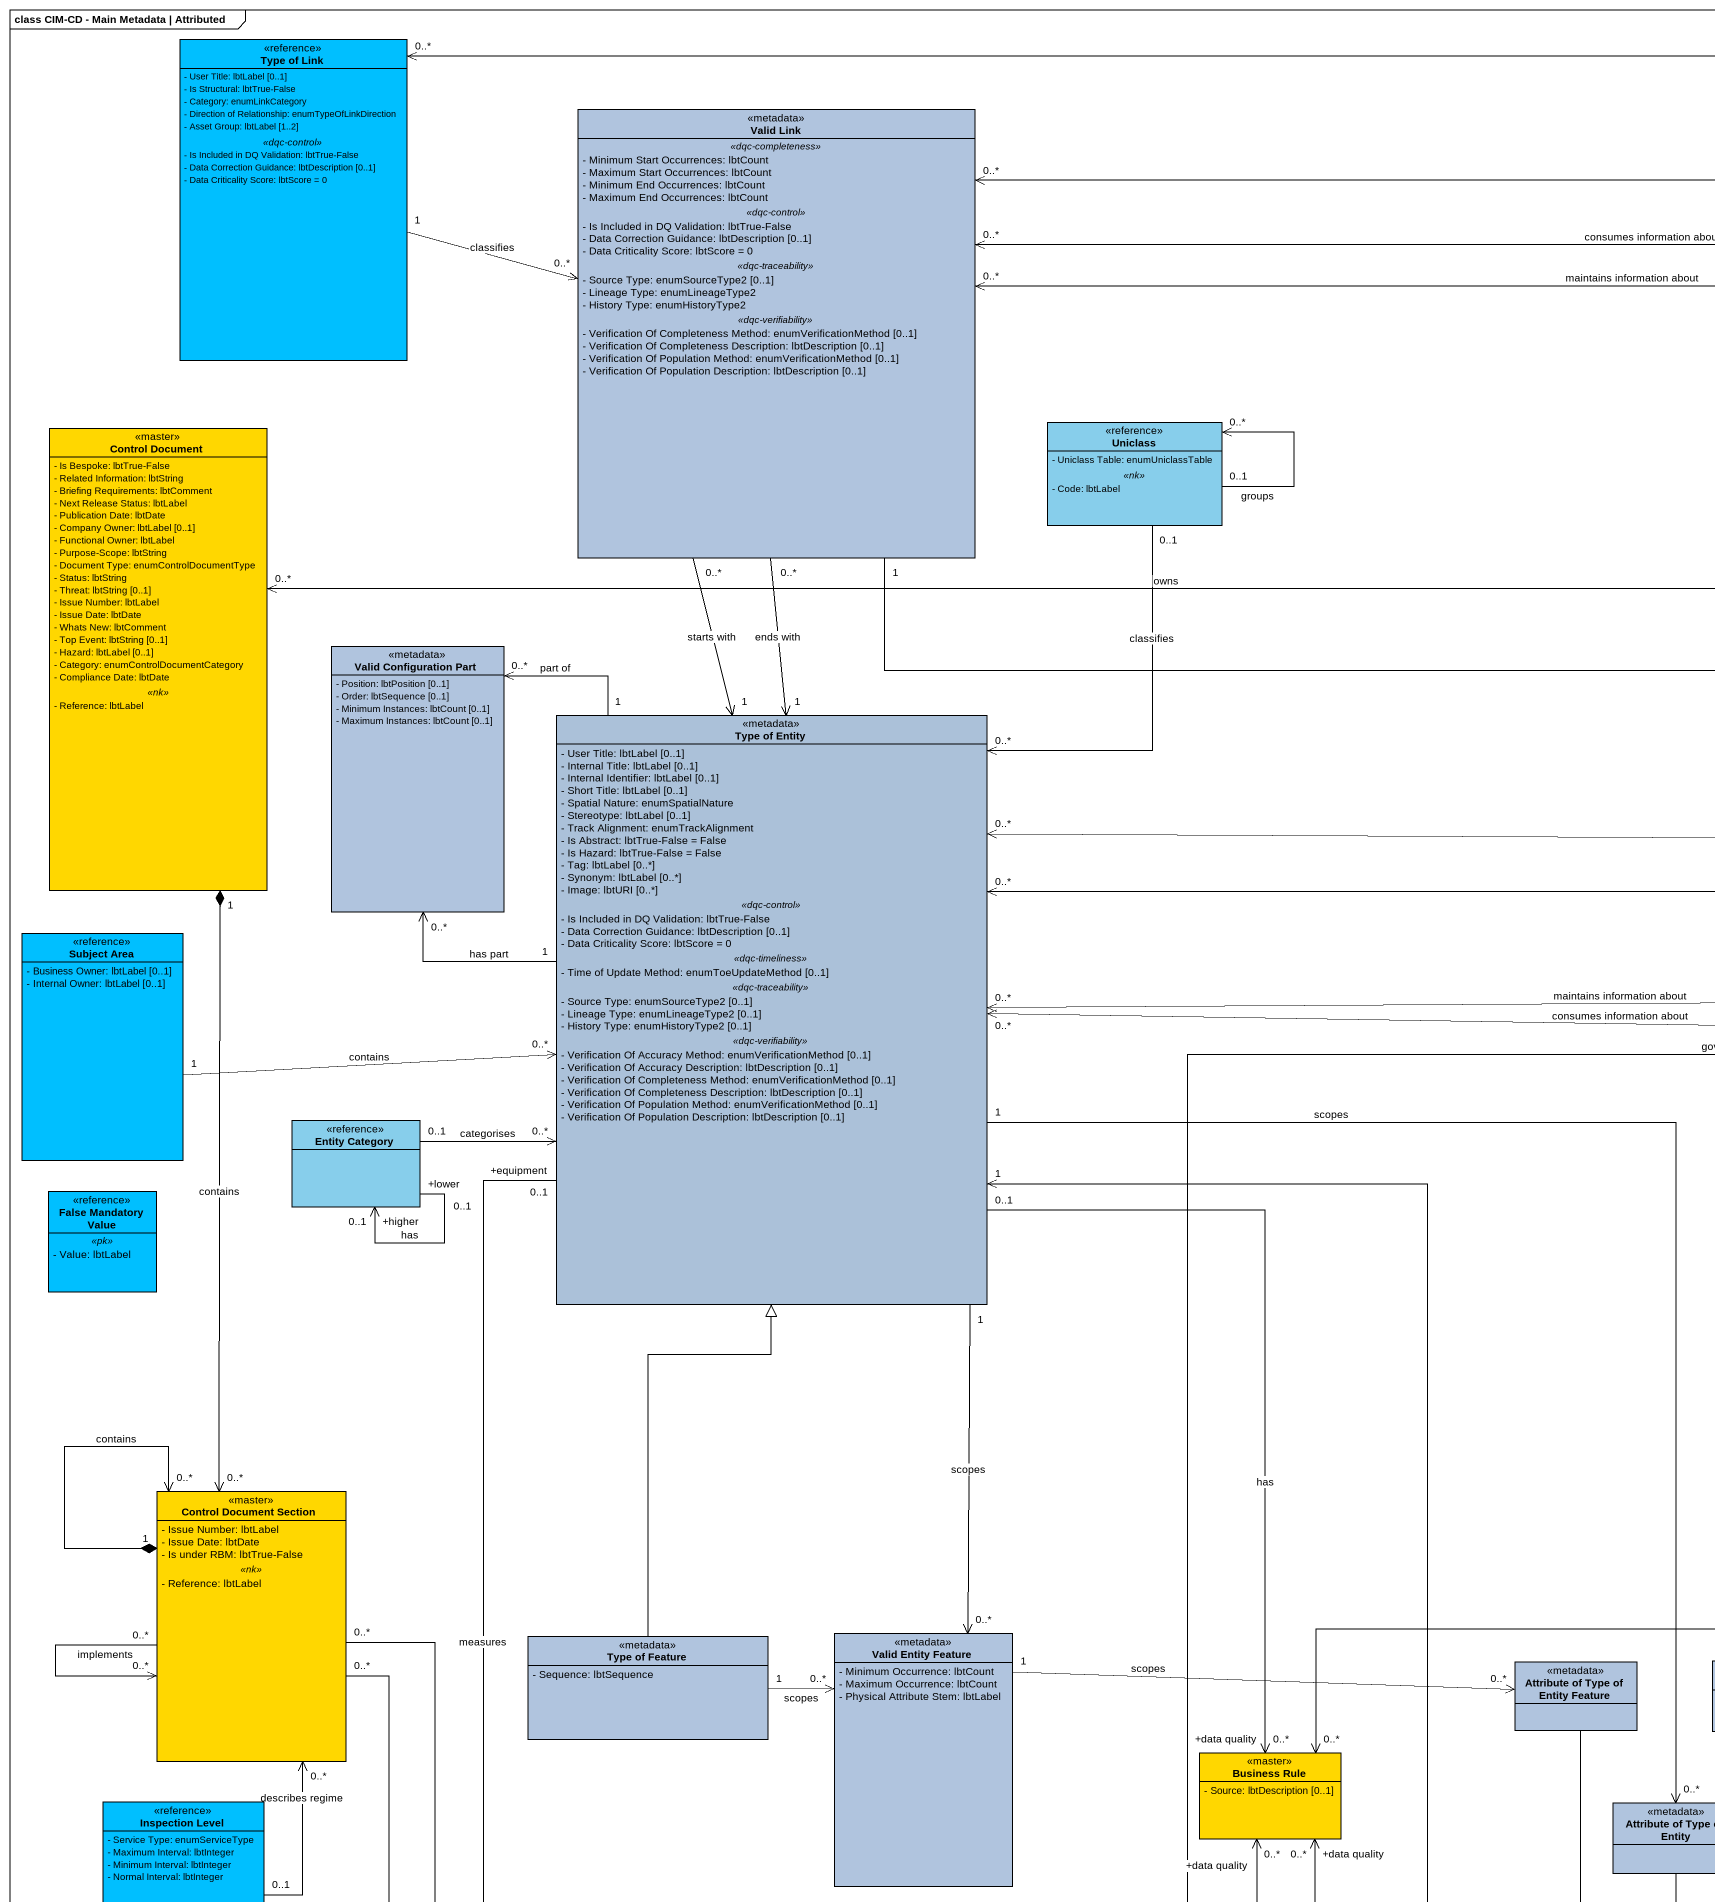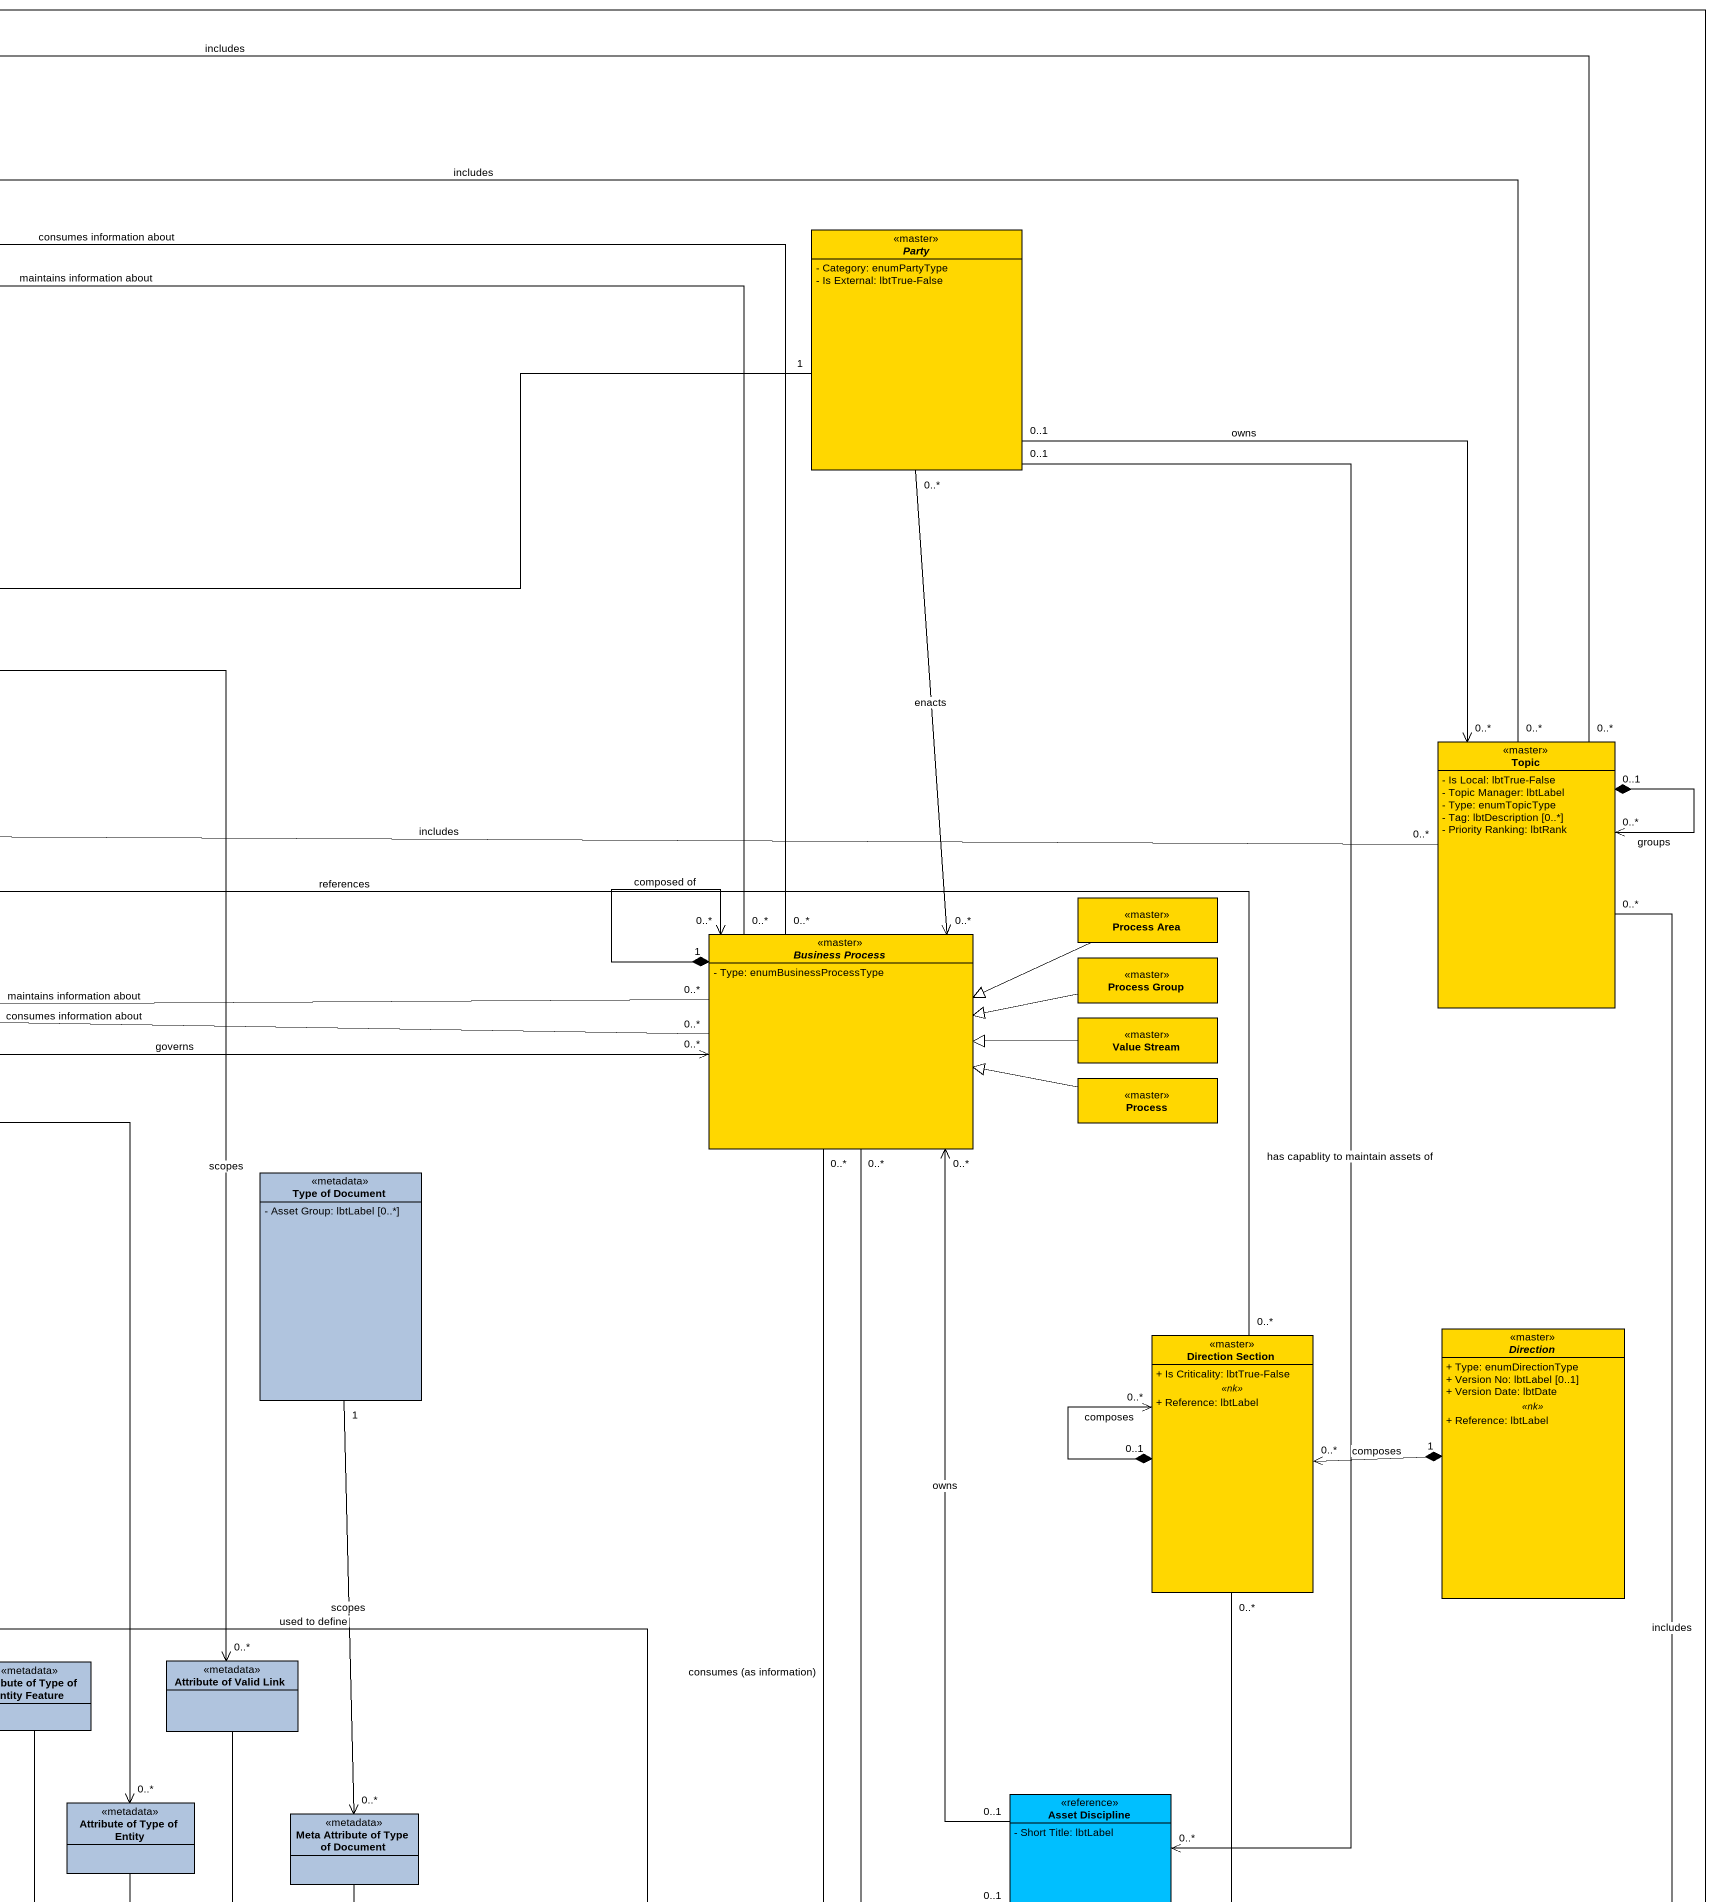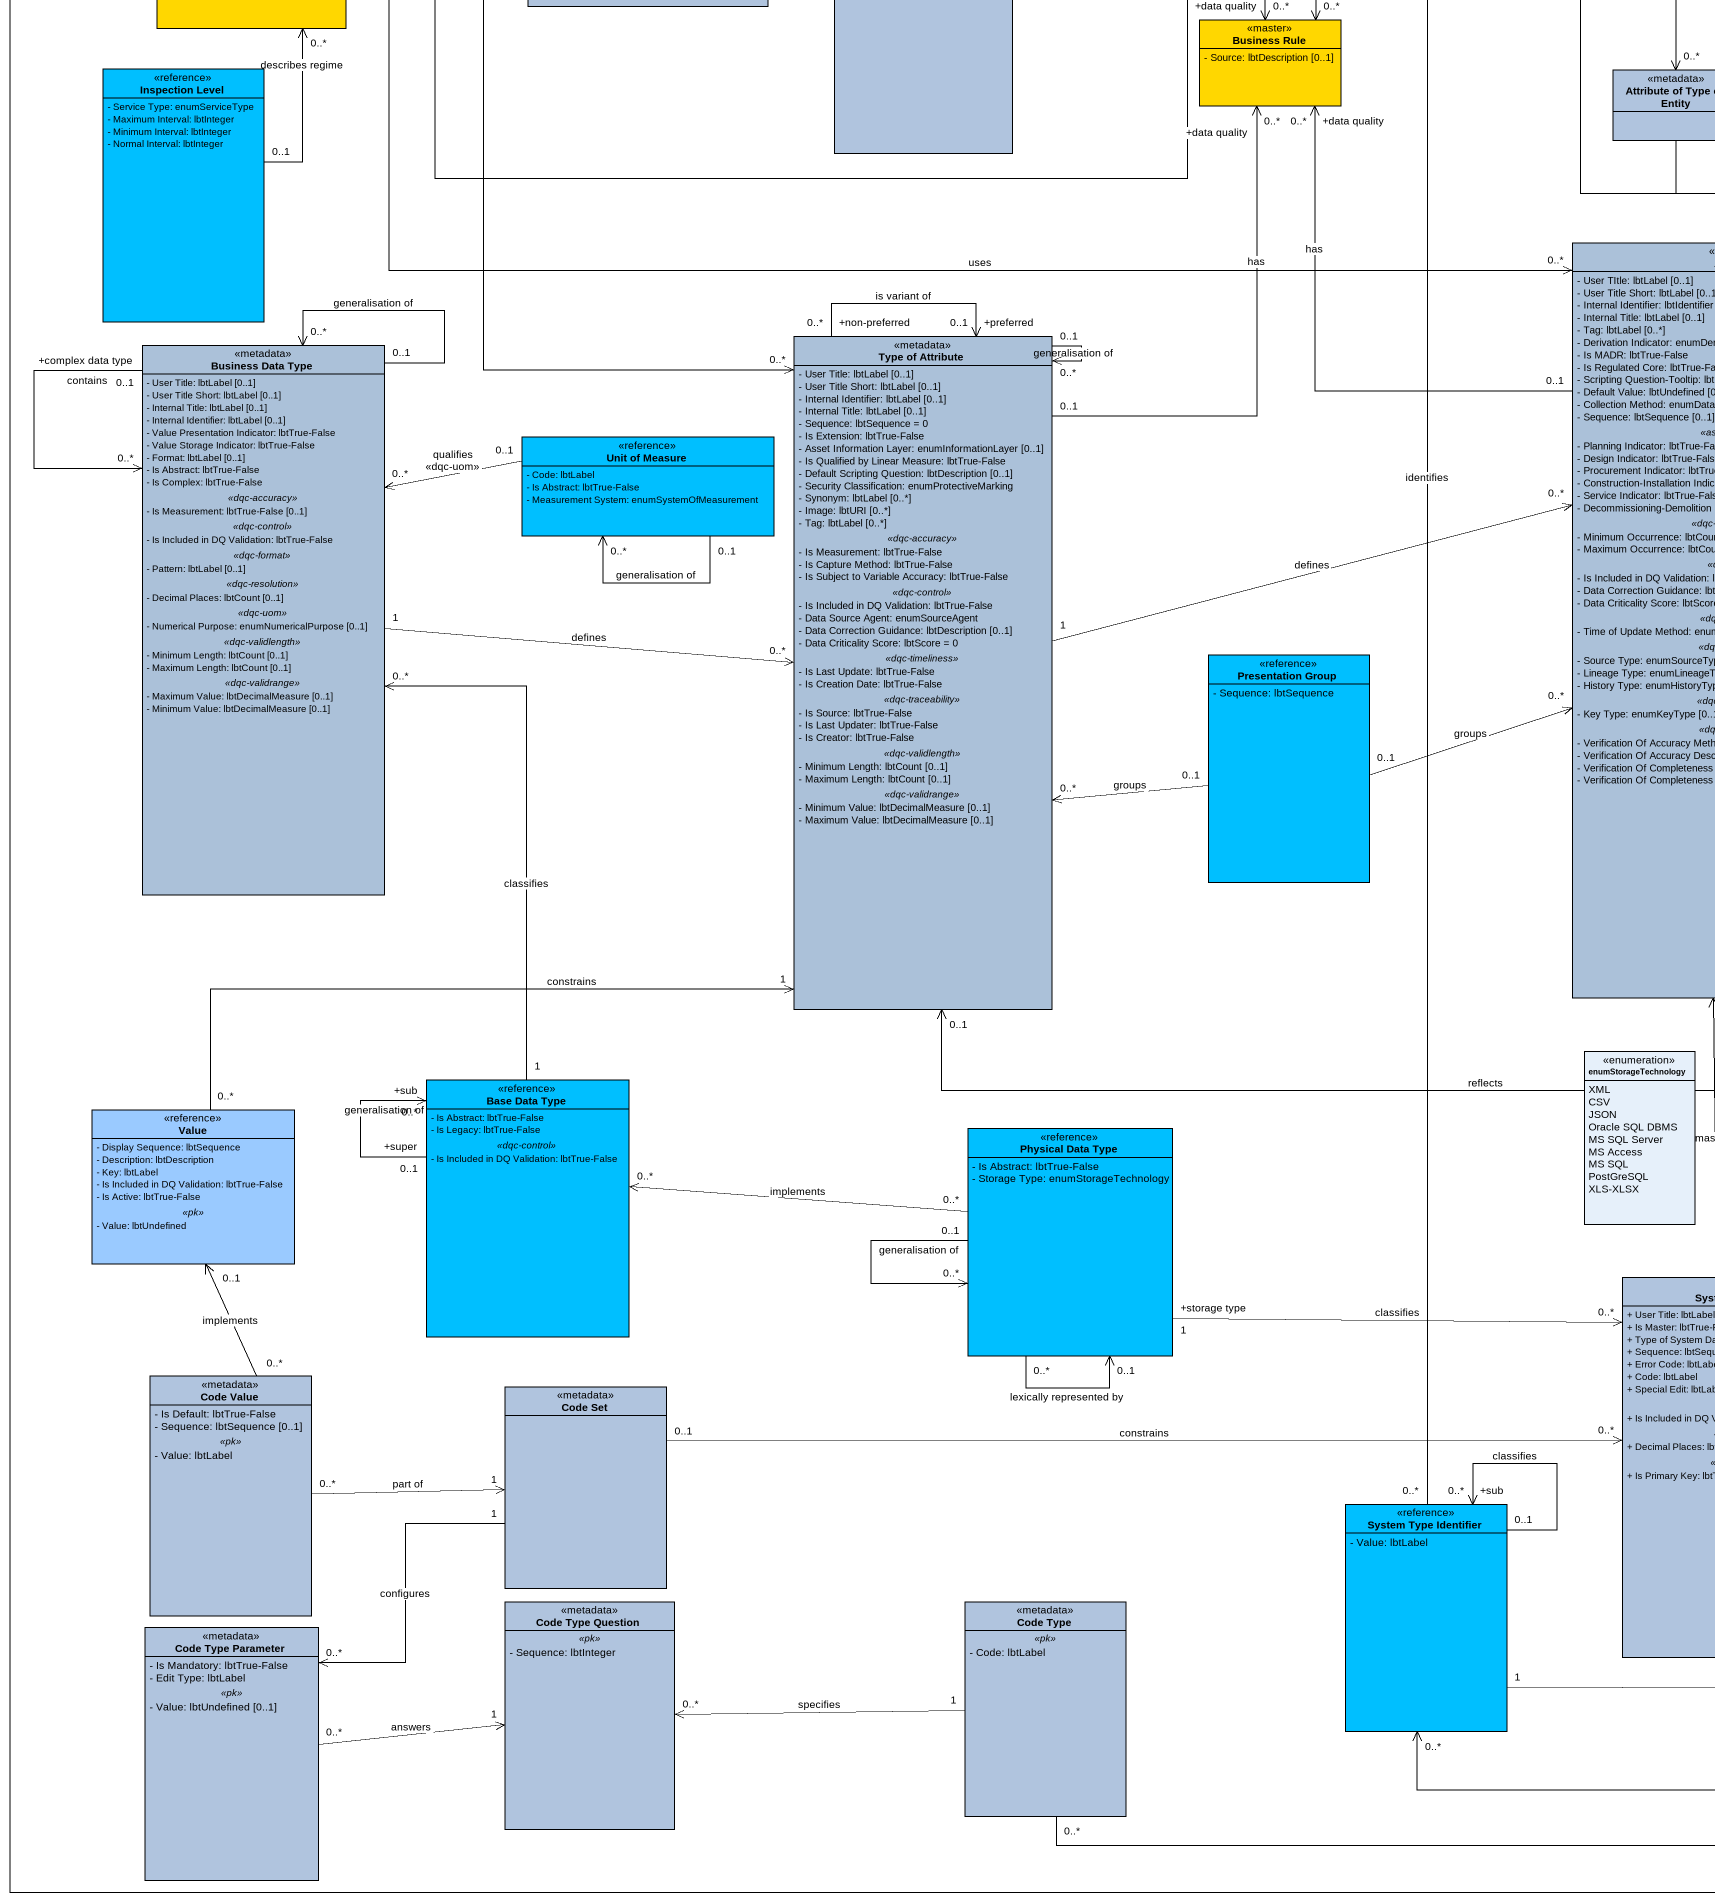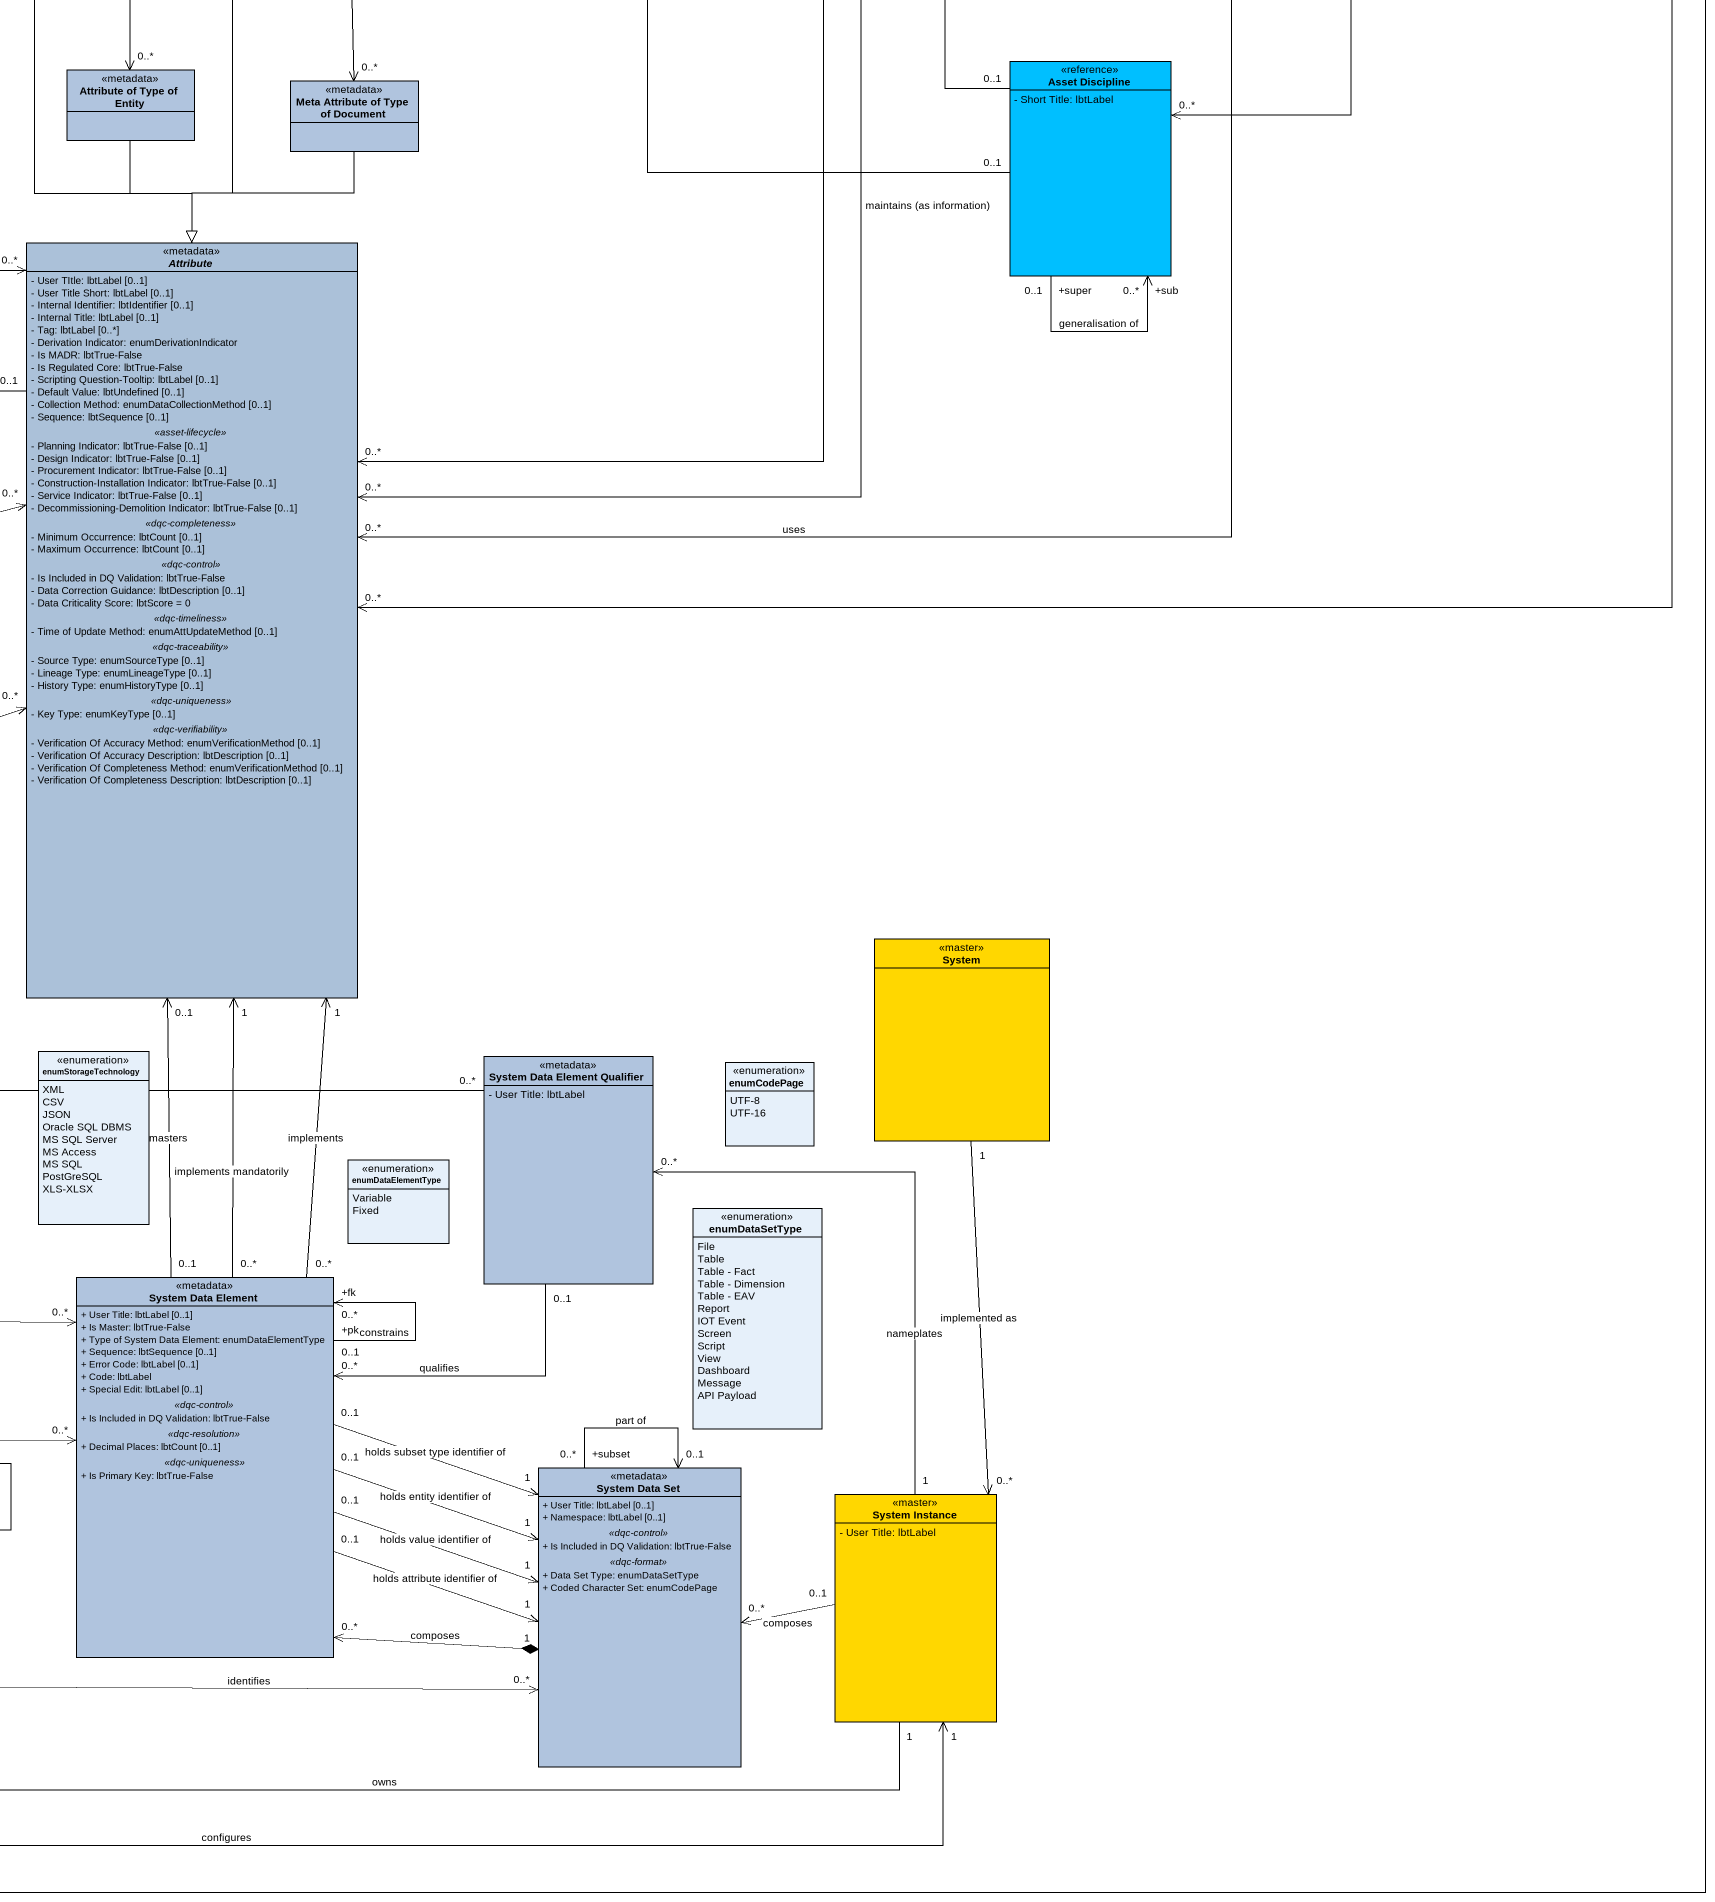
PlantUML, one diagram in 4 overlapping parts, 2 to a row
@startuml
mainframe class CIM-CD - Main Metadata | Attributed
hide circle
hide empty members
skinparam classAttributeIconSize 0
class "Type of Link" as Type_of_Link <<reference>> #00BFFF {
  - User Title: lbtLabel [0..1]
  - Is Structural: lbtTrue-False
  - Category: enumLinkCategory
  - Direction of Relationship: enumTypeOfLinkDirection
  - Asset Group: lbtLabel [1..2]
  .. <<dqc-control>> ..
  - Is Included in DQ Validation: lbtTrue-False
  - Data Correction Guidance: lbtDescription [0..1]
  - Data Criticality Score: lbtScore = 0
}
class "Valid Link" as Valid_Link <<metadata>> #B0C4DE {
  .. <<dqc-completeness>> ..
  - Minimum Start Occurrences: lbtCount
  - Maximum Start Occurrences: lbtCount
  - Minimum End Occurrences: lbtCount
  - Maximum End Occurrences: lbtCount
  .. <<dqc-control>> ..
  - Is Included in DQ Validation: lbtTrue-False
  - Data Correction Guidance: lbtDescription [0..1]
  - Data Criticality Score: lbtScore = 0
  .. <<dqc-traceability>> ..
  - Source Type: enumSourceType2 [0..1]
  - Lineage Type: enumLineageType2
  - History Type: enumHistoryType2
  .. <<dqc-verifiability>> ..
  - Verification Of Completeness Method: enumVerificationMethod [0..1]
  - Verification Of Completeness Description: lbtDescription [0..1]
  - Verification Of Population Method: enumVerificationMethod [0..1]
  - Verification Of Population Description: lbtDescription [0..1]
}
abstract class Party <<master>> #FFD700 {
  - Category: enumPartyType
  - Is External: lbtTrue-False
}
class "Control Document" as Control_Document <<master>> #FFD700 {
  - Is Bespoke: lbtTrue-False
  - Related Information: lbtString
  - Briefing Requirements: lbtComment
  - Next Release Status: lbtLabel
  - Publication Date: lbtDate
  - Company Owner: lbtLabel [0..1]
  - Functional Owner: lbtLabel
  - Purpose-Scope: lbtString
  - Document Type: enumControlDocumentType
  - Status: lbtString
  - Threat: lbtString [0..1]
  - Issue Number: lbtLabel
  - Issue Date: lbtDate
  - Whats New: lbtComment
  - Top Event: lbtString [0..1]
  - Hazard: lbtLabel [0..1]
  - Category: enumControlDocumentCategory
  - Compliance Date: lbtDate
  .. <<nk>> ..
  - Reference: lbtLabel
}
class Uniclass <<reference>> #87CEEB {
  - Uniclass Table: enumUniclassTable
  .. <<nk>> ..
  - Code: lbtLabel
}
class "Valid Configuration Part" as Valid_Configuration_Part <<metadata>> #B0C4DE {
  - Position: lbtPosition [0..1]
  - Order: lbtSequence [0..1]
  - Minimum Instances: lbtCount [0..1]
  - Maximum Instances: lbtCount [0..1]
}
class "Type of Entity" as Type_of_Entity <<metadata>> #ABC1D9 {
  - User Title: lbtLabel [0..1]
  - Internal Title: lbtLabel [0..1]
  - Internal Identifier: lbtLabel [0..1]
  - Short Title: lbtLabel [0..1]
  - Spatial Nature: enumSpatialNature
  - Stereotype: lbtLabel [0..1]
  - Track Alignment: enumTrackAlignment
  - Is Abstract: lbtTrue-False = False
  - Is Hazard: lbtTrue-False = False
  - Tag: lbtLabel [0..*]
  - Synonym: lbtLabel [0..*]
  - Image: lbtURI [0..*]
  .. <<dqc-control>> ..
  - Is Included in DQ Validation: lbtTrue-False
  - Data Correction Guidance: lbtDescription [0..1]
  - Data Criticality Score: lbtScore = 0
  .. <<dqc-timeliness>> ..
  - Time of Update Method: enumToeUpdateMethod [0..1]
  .. <<dqc-traceability>> ..
  - Source Type: enumSourceType2 [0..1]
  - Lineage Type: enumLineageType2 [0..1]
  - History Type: enumHistoryType2 [0..1]
  .. <<dqc-verifiability>> ..
  - Verification Of Accuracy Method: enumVerificationMethod [0..1]
  - Verification Of Accuracy Description: lbtDescription [0..1]
  - Verification Of Completeness Method: enumVerificationMethod [0..1]
  - Verification Of Completeness Description: lbtDescription [0..1]
  - Verification Of Population Method: enumVerificationMethod [0..1]
  - Verification Of Population Description: lbtDescription [0..1]
}
class Topic <<master>> #FFD700 {
  - Is Local: lbtTrue-False
  - Topic Manager: lbtLabel
  - Type: enumTopicType
  - Tag: lbtDescription [0..*]
  - Priority Ranking: lbtRank
}
class "Process Area" as Process_Area <<master>> #FFD700
class "Subject Area" as Subject_Area <<reference>> #00BFFF {
  - Business Owner: lbtLabel [0..1]
  - Internal Owner: lbtLabel [0..1]
}
abstract class "Business Process" as Business_Process <<master>> #FFD700 {
  - Type: enumBusinessProcessType
}
class "Process Group" as Process_Group <<master>> #FFD700
class "Value Stream" as Value_Stream <<master>> #FFD700
class "Entity Category" as Entity_Category <<reference>> #87CEEB
class "Process" as Process_ <<master>> #FFD700
class "False Mandatory Value" as False_Mandatory_Value <<reference>> #00BFFF {
  .. <<pk>> ..
  - Value: lbtLabel
}
class "Type of Document" as Type_of_Document <<metadata>> #B0C4DE {
  - Asset Group: lbtLabel [0..*]
}
class "Direction Section" as Direction_Section <<master>> #FFD700 {
  + Is Criticality: lbtTrue-False
  .. <<nk>> ..
  + Reference: lbtLabel
}
abstract class Direction <<master>> #FFD700 {
  + Type: enumDirectionType
  + Version No: lbtLabel [0..1]
  + Version Date: lbtDate
  .. <<nk>> ..
  + Reference: lbtLabel
}
class "Control Document Section" as Control_Document_Section <<master>> #FFD700 {
  - Issue Number: lbtLabel
  - Issue Date: lbtDate
  - Is under RBM: lbtTrue-False
  .. <<nk>> ..
  - Reference: lbtLabel
}
class "Type of Feature" as Type_of_Feature <<metadata>> #B0C4DE {
  - Sequence: lbtSequence
}
class "Valid Entity Feature" as Valid_Entity_Feature <<metadata>> #B0C4DE {
  - Minimum Occurrence: lbtCount
  - Maximum Occurrence: lbtCount
  - Physical Attribute Stem: lbtLabel
}
class "Attribute of Type of Entity Feature" as Attribute_of_Type_of_Entity <<metadata>> #B0C4DE
class "Attribute of Valid Link" as Attribute_of_Valid_Link <<metadata>> #B0C4DE
class "Business Rule" as Business_Rule <<master>> #FFD700 {
  - Source: lbtDescription [0..1]
}
class "Inspection Level" as Inspection_Level <<reference>> #00BFFF {
  - Service Type: enumServiceType
  - Maximum Interval: lbtInteger
  - Minimum Interval: lbtInteger
  - Normal Interval: lbtInteger
}
class "Attribute of Type of Entity" as Attribute_of_Type_of_Entity_2 <<metadata>> #B0C4DE
class "Meta Attribute of Type of Document" as Meta_Attribute_of_Type_of <<metadata>> #B0C4DE
class "Asset Discipline" as Asset_Discipline <<reference>> #00BFFF {
  - Short Title: lbtLabel
}
abstract class Attribute <<metadata>> #ABC1D9 {
  - User TItle: lbtLabel [0..1]
  - User Title Short: lbtLabel [0..1]
  - Internal Identifier: lbtIdentifier [0..1]
  - Internal Title: lbtLabel [0..1]
  - Tag: lbtLabel [0..*]
  - Derivation Indicator: enumDerivationIndicator
  - Is MADR: lbtTrue-False
  - Is Regulated Core: lbtTrue-False
  - Scripting Question-Tooltip: lbtLabel [0..1]
  - Default Value: lbtUndefined [0..1]
  - Collection Method: enumDataCollectionMethod [0..1]
  - Sequence: lbtSequence [0..1]
  .. <<asset-lifecycle>> ..
  - Planning Indicator: lbtTrue-False [0..1]
  - Design Indicator: lbtTrue-False [0..1]
  - Procurement Indicator: lbtTrue-False [0..1]
  - Construction-Installation Indicator: lbtTrue-False [0..1]
  - Service Indicator: lbtTrue-False [0..1]
  - Decommissioning-Demolition Indicator: lbtTrue-False [0..1]
  .. <<dqc-completeness>> ..
  - Minimum Occurrence: lbtCount [0..1]
  - Maximum Occurrence: lbtCount [0..1]
  .. <<dqc-control>> ..
  - Is Included in DQ Validation: lbtTrue-False
  - Data Correction Guidance: lbtDescription [0..1]
  - Data Criticality Score: lbtScore = 0
  .. <<dqc-timeliness>> ..
  - Time of Update Method: enumAttUpdateMethod [0..1]
  .. <<dqc-traceability>> ..
  - Source Type: enumSourceType [0..1]
  - Lineage Type: enumLineageType [0..1]
  - History Type: enumHistoryType [0..1]
  .. <<dqc-uniqueness>> ..
  - Key Type: enumKeyType [0..1]
  .. <<dqc-verifiability>> ..
  - Verification Of Accuracy Method: enumVerificationMethod [0..1]
  - Verification Of Accuracy Description: lbtDescription [0..1]
  - Verification Of Completeness Method: enumVerificationMethod [0..1]
  - Verification Of Completeness Description: lbtDescription [0..1]
}
class "Business Data Type" as Business_Data_Type <<metadata>> #ABC1D9 {
  - User Title: lbtLabel [0..1]
  - User Title Short: lbtLabel [0..1]
  - Internal Title: lbtLabel [0..1]
  - Internal Identifier: lbtLabel [0..1]
  - Value Presentation Indicator: lbtTrue-False
  - Value Storage Indicator: lbtTrue-False
  - Format: lbtLabel [0..1]
  - Is Abstract: lbtTrue-False
  - Is Complex: lbtTrue-False
  .. <<dqc-accuracy>> ..
  - Is Measurement: lbtTrue-False [0..1]
  .. <<dqc-control>> ..
  - Is Included in DQ Validation: lbtTrue-False
  .. <<dqc-format>> ..
  - Pattern: lbtLabel [0..1]
  .. <<dqc-resolution>> ..
  - Decimal Places: lbtCount [0..1]
  .. <<dqc-uom>> ..
  - Numerical Purpose: enumNumericalPurpose [0..1]
  .. <<dqc-validlength>> ..
  - Minimum Length: lbtCount [0..1]
  - Maximum Length: lbtCount [0..1]
  .. <<dqc-validrange>> ..
  - Maximum Value: lbtDecimalMeasure [0..1]
  - Minimum Value: lbtDecimalMeasure [0..1]
}
class "Type of Attribute" as Type_of_Attribute <<metadata>> #ABC1D9 {
  - User Title: lbtLabel [0..1]
  - User Title Short: lbtLabel [0..1]
  - Internal Identifier: lbtLabel [0..1]
  - Internal Title: lbtLabel [0..1]
  - Sequence: lbtSequence = 0
  - Is Extension: lbtTrue-False
  - Asset Information Layer: enumInformationLayer [0..1]
  - Is Qualified by Linear Measure: lbtTrue-False
  - Default Scripting Question: lbtDescription [0..1]
  - Security Classification: enumProtectiveMarking
  - Synonym: lbtLabel [0..*]
  - Image: lbtURI [0..*]
  - Tag: lbtLabel [0..*]
  .. <<dqc-accuracy>> ..
  - Is Measurement: lbtTrue-False
  - Is Capture Method: lbtTrue-False
  - Is Subject to Variable Accuracy: lbtTrue-False
  .. <<dqc-control>> ..
  - Is Included in DQ Validation: lbtTrue-False
  - Data Source Agent: enumSourceAgent
  - Data Correction Guidance: lbtDescription [0..1]
  - Data Criticality Score: lbtScore = 0
  .. <<dqc-timeliness>> ..
  - Is Last Update: lbtTrue-False
  - Is Creation Date: lbtTrue-False
  .. <<dqc-traceability>> ..
  - Is Source: lbtTrue-False
  - Is Last Updater: lbtTrue-False
  - Is Creator: lbtTrue-False
  .. <<dqc-validlength>> ..
  - Minimum Length: lbtCount [0..1]
  - Maximum Length: lbtCount [0..1]
  .. <<dqc-validrange>> ..
  - Minimum Value: lbtDecimalMeasure [0..1]
  - Maximum Value: lbtDecimalMeasure [0..1]
}
class "Unit of Measure" as Unit_of_Measure <<reference>> #00BFFF {
  - Code: lbtLabel
  - Is Abstract: lbtTrue-False
  - Measurement System: enumSystemOfMeasurement
}
class "Presentation Group" as Presentation_Group <<reference>> #00BFFF {
  - Sequence: lbtSequence
}
class System <<master>> #FFD700
enum enumStorageTechnology {
  XML
  CSV
  JSON
  Oracle SQL DBMS
  MS SQL Server
  MS Access
  MS SQL
  PostGreSQL
  XLS-XLSX
}
class "System Data Element Qualifier" as System_Data_Element <<metadata>> #B0C4DE {
  - User Title: lbtLabel
}
enum enumCodePage {
  UTF-8
  UTF-16
}
class Value <<reference>> #9ACAFF {
  - Display Sequence: lbtSequence
  - Description: lbtDescription
  - Key: lbtLabel
  - Is Included in DQ Validation: lbtTrue-False
  - Is Active: lbtTrue-False
  .. <<pk>> ..
  - Value: lbtUndefined
}
class "Base Data Type" as Base_Data_Type <<reference>> #00BFFF {
  - Is Abstract: lbtTrue-False
  - Is Legacy: lbtTrue-False
  .. <<dqc-control>> ..
  - Is Included in DQ Validation: lbtTrue-False
}
class "Physical Data Type" as Physical_Data_Type <<reference>> #00BFFF {
  - Is Abstract: lbtTrue-False
  - Storage Type: enumStorageTechnology
}
enum enumDataElementType {
  Variable
  Fixed
}
enum enumDataSetType {
  File
  Table
  Table - Fact
  Table - Dimension
  Table - EAV
  Report
  IOT Event
  Screen
  Script
  View
  Dashboard
  Message
  API Payload
}
class "System Data Element" as System_Data_Element_2 <<metadata>> #B0C4DE {
  + User Title: lbtLabel [0..1]
  + Is Master: lbtTrue-False
  + Type of System Data Element: enumDataElementType
  + Sequence: lbtSequence [0..1]
  + Error Code: lbtLabel [0..1]
  + Code: lbtLabel
  + Special Edit: lbtLabel [0..1]
  .. <<dqc-control>> ..
  + Is Included in DQ Validation: lbtTrue-False
  .. <<dqc-resolution>> ..
  + Decimal Places: lbtCount [0..1]
  .. <<dqc-uniqueness>> ..
  + Is Primary Key: lbtTrue-False
}
class "Code Value" as Code_Value <<metadata>> #B0C4DE {
  - Is Default: lbtTrue-False
  - Sequence: lbtSequence [0..1]
  .. <<pk>> ..
  - Value: lbtLabel
}
class "Code Set" as Code_Set <<metadata>> #B0C4DE
class "System Data Set" as System_Data_Set <<metadata>> #B0C4DE {
  + User Title: lbtLabel [0..1]
  + Namespace: lbtLabel [0..1]
  .. <<dqc-control>> ..
  + Is Included in DQ Validation: lbtTrue-False
  .. <<dqc-format>> ..
  + Data Set Type: enumDataSetType
  + Coded Character Set: enumCodePage
}
class "System Type Identifier" as System_Type_Identifier <<reference>> #00BFFF {
  - Value: lbtLabel
}
class "System Instance" as System_Instance <<master>> #FFD700 {
  - User Title: lbtLabel
}
class "Code Type Question" as Code_Type_Question <<metadata>> #B0C4DE {
  .. <<pk>> ..
  - Sequence: lbtInteger
}
class "Code Type" as Code_Type <<metadata>> #B0C4DE {
  .. <<pk>> ..
  - Code: lbtLabel
}
class "Code Type Parameter" as Code_Type_Parameter <<metadata>> #B0C4DE {
  - Is Mandatory: lbtTrue-False
  - Edit Type: lbtLabel
  .. <<pk>> ..
  - Value: lbtUndefined [0..1]
}
Type_of_Link "1" -right-> "0..*" Valid_Link : classifies
Valid_Link "0..*" --> "1" Type_of_Entity : starts with
Party "1" -left-> "0..*" Control_Document : owns
Party "0..1" --> "0..*" Topic : owns
Party "0..*" --> "0..*" Business_Process : enacts
Party "0..1" --> "0..*" Asset_Discipline : has capablity to maintain assets of
Uniclass "0..1" --> "0..*" Uniclass : groups
Uniclass "0..1" --> "0..*" Type_of_Entity : classifies
Valid_Configuration_Part "0..*" <-- "1" Type_of_Entity : part of
Type_of_Entity "1" <-up- "0..*" Valid_Link : ends with
Type_of_Entity "1" -up-> "0..*" Valid_Configuration_Part : has part
Type_of_Entity "0..*" <-right- "0..*" Topic : includes
Type_of_Entity "1" --> "0..*" Valid_Entity_Feature : scopes
Type_of_Entity "1" --> "0..*" Attribute_of_Type_of_Entity_2 : scopes
Type_of_Entity "+equipment\n0..1" --> "0..*" Type_of_Attribute : measures
Type_of_Entity "1" <-- "0..*" System_Type_Identifier : identifies
Topic "0..*" -left-> "0..*" Type_of_Link : includes
Topic "0..*" -left-> "0..*" Valid_Link : includes
Topic "0..*" <--* "0..1" Topic : groups
Process_Area -left-|> Business_Process
Subject_Area "1" -right-> "0..*" Type_of_Entity : contains
Business_Process "0..*" -left-> "0..*" Valid_Link : maintains information about
Business_Process "0..*" -left-> "0..*" Valid_Link : consumes information about
Business_Process "0..*" -left-> "0..*" Type_of_Entity : maintains information about
Business_Process "0..*" -left-> "0..*" Type_of_Entity : consumes information about
Business_Process "0..*" <--* "1" Business_Process : composed of
Business_Process "0..*" --> "0..*" Attribute : consumes (as information)
Business_Process "0..*" --> "0..*" Attribute : maintains (as information)
Process_Group -left-|> Business_Process
Value_Stream -left-|> Business_Process
Entity_Category "0..1" -right-> "0..*" Type_of_Entity : categorises
Entity_Category "+higher\n0..1" <-- "+lower\n0..1" Entity_Category : has
Process_ -left-|> Business_Process
Type_of_Document "1" --> "0..*" Meta_Attribute_of_Type_of : scopes
Direction_Section "0..*" -left-> "0..*" Type_of_Entity : references
Direction_Section "0..*" <--* "0..1" Direction_Section : composes
Direction_Section "0..*" <-right-* "1" Direction : composes
Direction_Section "0..*" --> "0..*" Attribute : uses
Control_Document_Section "0..*" <-up-* "1" Control_Document : contains
Control_Document_Section "0..*" -right-> "0..*" Business_Process : governs
Control_Document_Section "0..*" <--* "1" Control_Document_Section : contains
Control_Document_Section "0..*" --> "0..*" Control_Document_Section : implements
Control_Document_Section "0..*" -right-> "0..*" Attribute : uses
Type_of_Feature -up-|> Type_of_Entity
Valid_Entity_Feature "0..*" <-left- "1" Type_of_Feature : scopes
Valid_Entity_Feature "1" -right-> "0..*" Attribute_of_Type_of_Entity : scopes
Attribute_of_Type_of_Entity --|> Attribute
Attribute_of_Valid_Link "0..*" <-up- "1" Valid_Link : scopes
Attribute_of_Valid_Link --|> Attribute
Business_Rule "+data quality\n0..*" <-up- "0..1" Type_of_Entity : has
Business_Rule "+data quality\n0..*" <-- "0..1" Attribute : has
Business_Rule "+data quality\n0..*" <-- "0..1" Type_of_Attribute : has
Inspection_Level "0..1" -up-> "0..*" Control_Document_Section : describes regime
Attribute_of_Type_of_Entity_2 --|> Attribute
Meta_Attribute_of_Type_of --|> Attribute
Asset_Discipline "0..1" -up-> "0..*" Business_Process : owns
Asset_Discipline "0..1" -left-> "0..*" Business_Rule : used to define
Asset_Discipline "+super\n0..1" --> "+sub\n0..*" Asset_Discipline : generalisation of
Attribute "0..*" <-up- "0..*" Topic : includes
Attribute "1" <-- "0..*" System_Data_Element_2 : implements
Attribute "0..1" <-- "0..1" System_Data_Element_2 : masters
Business_Data_Type "0..1" --> "0..*" Business_Data_Type : generalisation of
Business_Data_Type "+complex data type\n0..1" --> "0..*" Business_Data_Type : contains
Business_Data_Type "1" -right-> "0..*" Type_of_Attribute : defines
Type_of_Attribute "1" -right-> "0..*" Attribute : defines
Type_of_Attribute "+preferred\n0..1" <-- "+non-preferred\n0..*" Type_of_Attribute : is variant of
Type_of_Attribute "0..*" <-- "0..1" Type_of_Attribute : generalisation of
Type_of_Attribute "1" <-- "0..*" Value : constrains
Unit_of_Measure "0..1" -left-> "0..*" Business_Data_Type : qualifies\n<<dqc-uom>>
Unit_of_Measure "0..*" <-- "0..1" Unit_of_Measure : generalisation of
Presentation_Group "0..1" -right-> "0..*" Attribute : groups
Presentation_Group "0..1" -left-> "0..*" Type_of_Attribute : groups
System "1" --> "0..*" System_Instance : implemented as
System_Data_Element "0..*" -left-> "0..1" Type_of_Attribute : reflects
System_Data_Element "0..*" <-- "1" System_Instance : nameplates
Value "0..1" <-- "0..*" Code_Value : implements
Base_Data_Type "1" -up-> "0..*" Business_Data_Type : classifies
Base_Data_Type "+sub\n0..*" <-- "+super\n0..1" Base_Data_Type : generalisation of
Physical_Data_Type "0..*" -left-> "0..*" Base_Data_Type : implements
Physical_Data_Type "0..1" --> "0..*" Physical_Data_Type : generalisation of
Physical_Data_Type "0..*" --> "0..1" Physical_Data_Type : lexically represented by
Physical_Data_Type "+storage type\n1" -right-> "0..*" System_Data_Element_2 : classifies
System_Data_Element_2 "0..*" -up-> "1" Attribute : implements mandatorily
System_Data_Element_2 "0..*" <-up- "0..1" System_Data_Element : qualifies
System_Data_Element_2 "+pk\n0..1" --> "+fk\n0..*" System_Data_Element_2 : constrains
System_Data_Element_2 "0..*" <-left- "0..1" Code_Set : constrains
System_Data_Element_2 "0..1" -right-> "1" System_Data_Set : holds subset type identifier of
System_Data_Element_2 "0..1" -right-> "1" System_Data_Set : holds value identifier of
System_Data_Element_2 "0..*" <-right-* "1" System_Data_Set : composes
System_Data_Element_2 "0..1" -right-> "1" System_Data_Set : holds attribute identifier of
System_Data_Element_2 "0..1" -right-> "1" System_Data_Set : holds entity identifier of
Code_Set "1" <-left- "0..*" Code_Value : part of
Code_Set "1" --> "0..*" Code_Type_Parameter : configures
System_Data_Set "0..1" <-- "+subset\n0..*" System_Data_Set : part of
System_Data_Set "0..*" <-left- "1" System_Type_Identifier : identifies
System_Data_Set "0..*" <-right- "0..1" System_Instance : composes
System_Type_Identifier "0..1" --> "+sub\n0..*" System_Type_Identifier : classifies
System_Instance "1" -left-> "0..*" System_Type_Identifier : owns
Code_Type_Question "0..*" <-right- "1" Code_Type : specifies
Code_Type_Question "1" <-left- "0..*" Code_Type_Parameter : answers
Code_Type "0..*" -right-> "1" System_Instance : configures
@enduml
